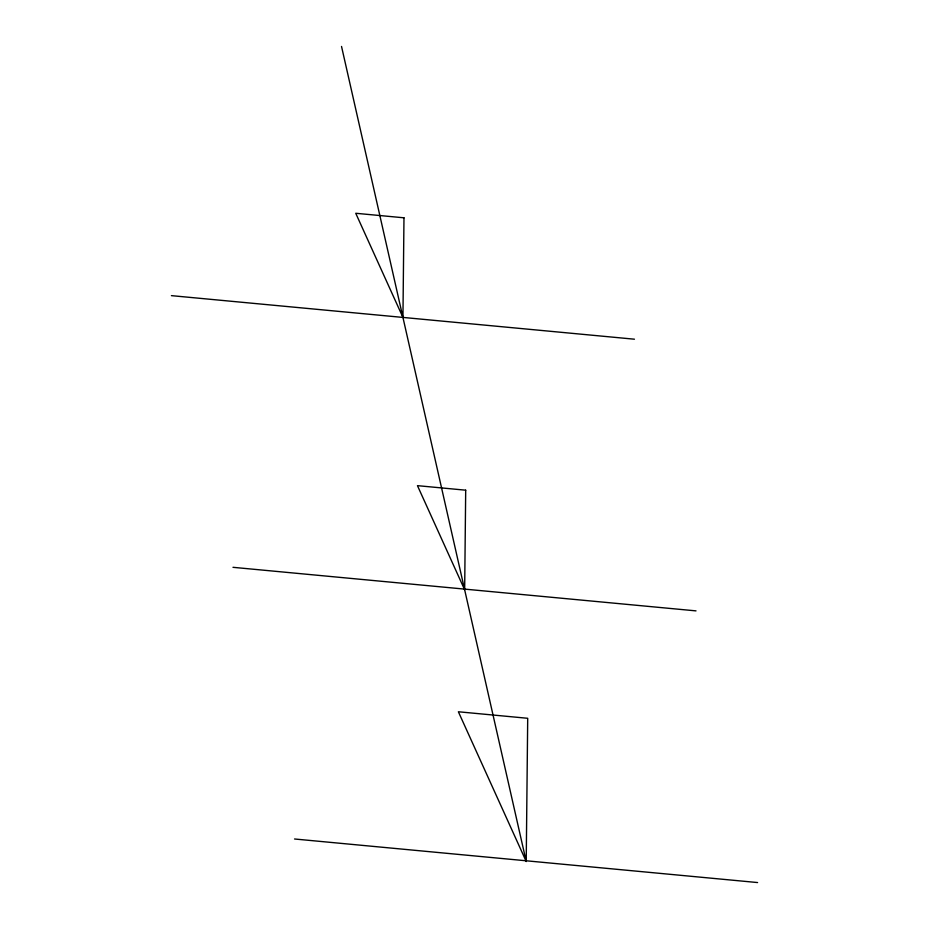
<?xml version="1.0" encoding="UTF-8"?>
<svg xmlns="http://www.w3.org/2000/svg" width="929" height="929" viewBox="0 0 929 929"><rect width="100%" height="100%" fill="white"/><g stroke="black" fill="none" stroke-linecap="round" stroke-linejoin="round"><path stroke-width="1.39" d="M526.22 861.473L527.707 718.291L458.369 711.765L526.22 861.473L341.535 46.45M171.424 295.643L634.449 339.201M232.993 567.317L696.007 610.876M294.551 838.992L757.576 882.55M403.976 217.804L402.942 317.416L355.737 213.275L403.976 217.804M465.696 490.187L464.663 589.799L417.458 485.658L465.696 490.187"/></g></svg>
